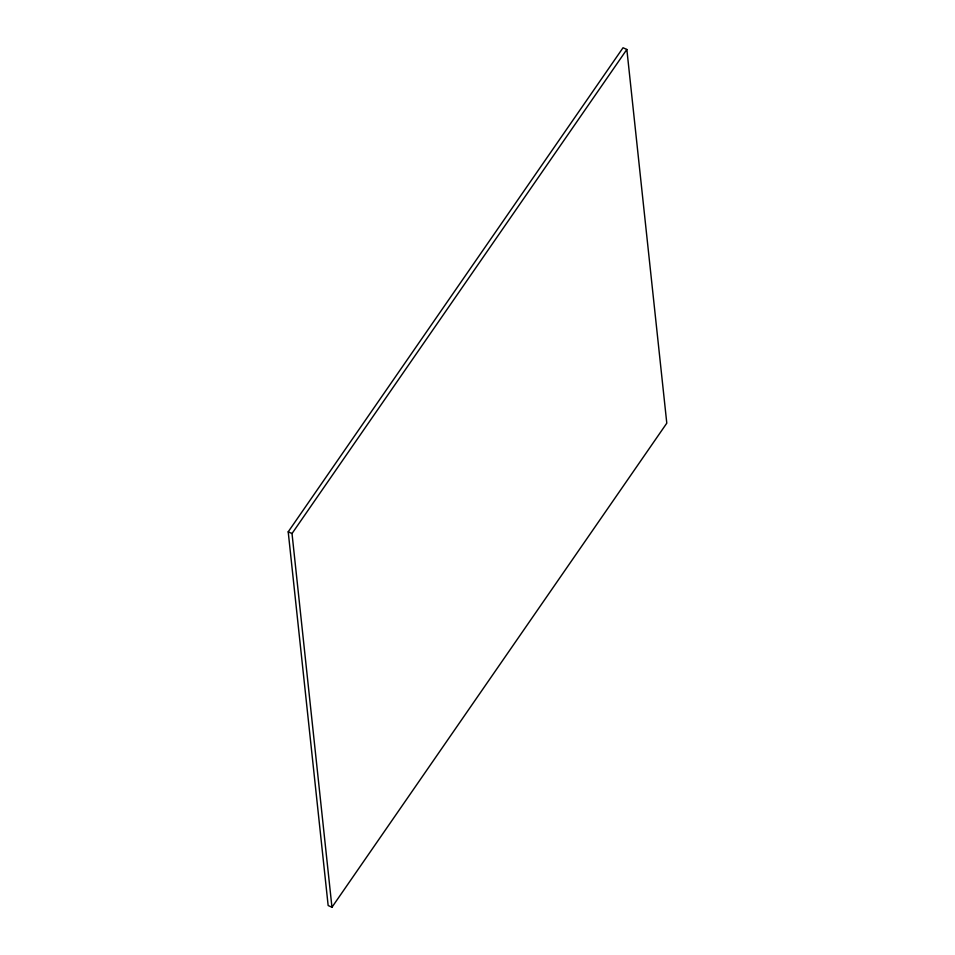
<?xml version="1.0" encoding="UTF-8"?>
<svg xmlns="http://www.w3.org/2000/svg" width="955" height="955" viewBox="0 0 955 955"><rect width="100%" height="100%" fill="white"/><g stroke="black" fill="none" stroke-linecap="round" stroke-linejoin="round"><path stroke-width="1.43" d="M288.207 531.828L623.042 47.75L626.85 49.469L666.793 423.172L331.958 907.25L328.15 905.531L288.207 531.828L292.015 533.535L331.958 907.25M292.015 533.535L626.85 49.469"/></g></svg>
